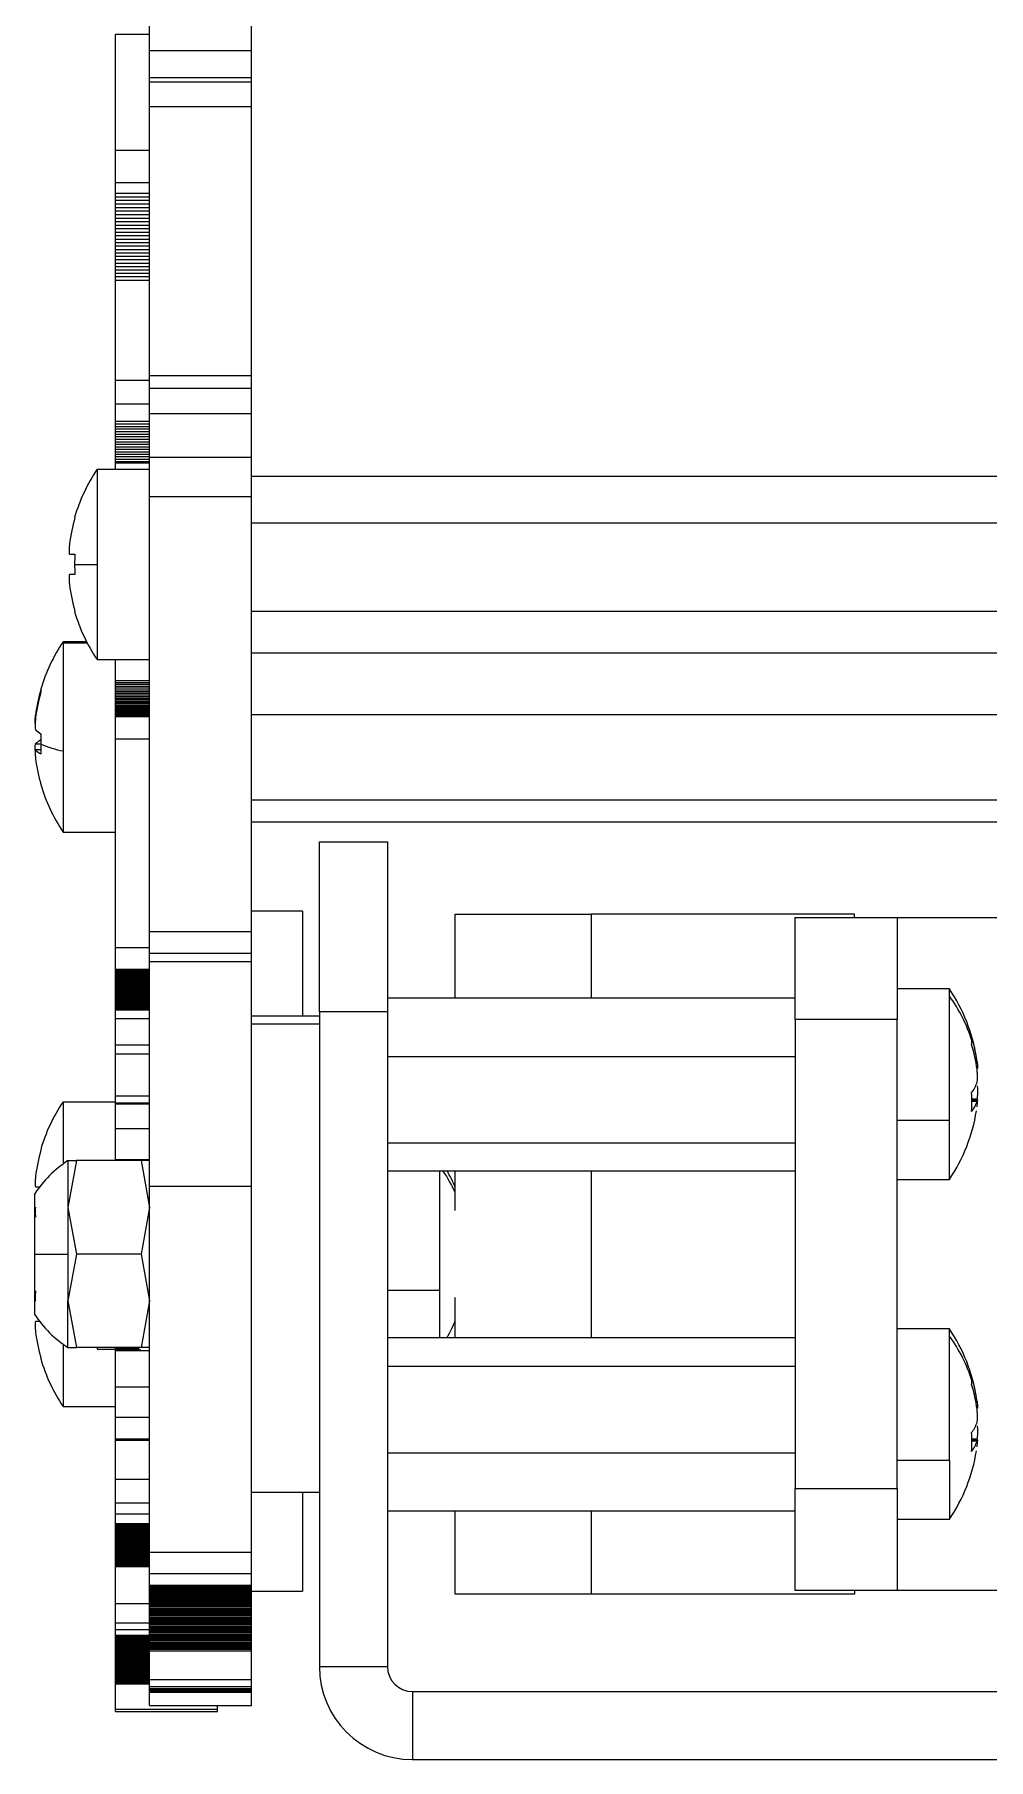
# Model space of a CAD drawing. Header units: millimetres. Extents: x 0 to 841, y 0 to 594.
# Drawn here: x 157 to 185.1, y 149.3 to 200 of the extents above; entities that cross this region are included whole.
import ezdxf

# ---------------------------------------------------------------- set-up
doc = ezdxf.new("R2010")
doc.units = ezdxf.units.MM

msp = doc.modelspace()

# ---------------------------------------------------------------- linework, layer by layer
at = {"color": 7, "linetype": 'Continuous', "lineweight": 25}
for p, q in [((160.418, 199.541), (160.418, 207.59)), ((163.418, 199.541), (163.418, 207.59)), ((160.418, 200.009), (159.418, 200.009)), ((159.418, 196.602), (159.418, 200.009)), ((160.418, 199.541), (163.418, 199.541)), ((160.418, 198.741), (160.418, 199.541)), ((163.418, 198.741), (163.418, 199.541)), ((160.418, 198.741), (163.418, 198.741)), ((160.418, 198.619), (160.418, 198.741)), ((160.418, 198.619), (163.418, 198.619)), ((160.418, 197.893), (160.418, 198.619)), ((163.418, 198.619), (163.418, 198.741)), ((163.418, 197.893), (163.418, 198.619)), ((160.418, 197.893), (163.418, 197.893)), ((160.418, 189.974), (160.418, 197.893)), ((163.418, 189.974), (163.418, 197.893)), ((159.418, 195.658), (159.418, 196.602)), ((159.418, 195.342), (159.418, 195.658)), ((159.418, 195.236), (159.418, 195.342)), ((159.418, 195.131), (159.418, 195.236)), ((159.418, 195.026), (159.418, 195.131)), ((159.418, 194.922), (159.418, 195.026)), ((159.418, 194.817), (159.418, 194.922)), ((159.418, 194.713), (159.418, 194.817)), ((159.418, 194.609), (159.418, 194.713)), ((159.418, 194.506), (159.418, 194.609)), ((159.418, 194.402), (159.418, 194.506)), ((159.418, 194.299), (159.418, 194.402)), ((159.418, 194.197), (159.418, 194.299)), ((159.418, 194.094), (159.418, 194.197)), ((159.418, 193.992), (159.418, 194.094)), ((159.418, 193.89), (159.418, 193.992)), ((159.418, 193.789), (159.418, 193.89)), ((159.418, 193.687), (159.418, 193.789)), ((159.418, 193.586), (159.418, 193.687)), ((159.418, 193.486), (159.418, 193.586)), ((159.418, 193.385), (159.418, 193.486)), ((159.418, 193.285), (159.418, 193.385)), ((159.418, 193.185), (159.418, 193.285)), ((159.418, 193.086), (159.418, 193.185)), ((159.418, 192.987), (159.418, 193.086)), ((159.418, 192.888), (159.418, 192.987)), ((159.418, 192.773), (159.418, 192.888)), ((160.418, 192.773), (159.418, 192.773)), ((159.418, 189.844), (159.418, 192.773)), ((159.418, 189.139), (159.418, 189.844)), ((160.418, 189.974), (163.418, 189.974)), ((160.418, 189.607), (160.418, 189.974)), ((163.418, 189.607), (163.418, 189.974)), ((160.418, 189.607), (163.418, 189.607)), ((160.418, 188.859), (160.418, 189.607)), ((163.418, 188.859), (163.418, 189.607)), ((159.418, 188.633), (159.418, 189.139)), ((160.418, 188.859), (163.418, 188.859)), ((160.418, 187.575), (160.418, 188.859)), ((163.418, 187.575), (163.418, 188.859)), ((159.418, 188.556), (159.418, 188.633)), ((159.418, 188.48), (159.418, 188.556)), ((159.418, 188.404), (159.418, 188.48)), ((159.418, 188.328), (159.418, 188.404)), ((159.418, 188.253), (159.418, 188.328)), ((159.418, 188.178), (159.418, 188.253)), ((159.418, 188.103), (159.418, 188.178)), ((159.418, 188.029), (159.418, 188.103)), ((159.418, 187.955), (159.418, 188.029)), ((159.418, 187.882), (159.418, 187.955)), ((159.418, 187.808), (159.418, 187.882)), ((159.418, 187.735), (159.418, 187.808)), ((159.418, 187.663), (159.418, 187.735)), ((159.418, 187.591), (159.418, 187.663)), ((159.418, 187.519), (159.418, 187.591)), ((159.418, 187.447), (159.418, 187.519)), ((159.418, 187.401), (159.418, 187.447)), ((160.418, 187.401), (159.418, 187.401)), ((159.418, 187.218), (159.418, 187.401)), ((160.418, 187.575), (163.418, 187.575)), ((160.418, 186.419), (160.418, 187.575)), ((163.418, 186.419), (163.418, 187.575)), ((158.876, 187.218), (158.876, 184.418)), ((158.876, 187.218), (160.418, 187.218)), ((163.418, 187.015), (188.418, 187.015)), ((160.418, 186.419), (163.418, 186.419)), ((160.418, 173.62), (160.418, 186.419)), ((163.418, 173.62), (163.418, 186.419)), ((158.222, 185.8), (158.214, 185.805)), ((163.418, 185.641), (188.418, 185.641)), ((158.063, 184.718), (158.222, 184.718)), ((158.214, 184.418), (158.876, 184.418)), ((158.876, 184.418), (158.876, 181.618)), ((158.222, 184.118), (158.063, 184.118)), ((163.418, 183.044), (188.418, 183.044)), ((158.564, 182.146), (157.876, 182.146)), ((157.876, 182.146), (157.876, 182.116)), ((157.876, 182.116), (157.876, 178.932)), ((163.418, 181.822), (188.418, 181.822)), ((158.876, 181.618), (160.418, 181.618)), ((159.418, 181.006), (159.418, 181.618)), ((159.418, 180.949), (159.418, 181.006)), ((159.418, 180.893), (159.418, 180.949)), ((159.418, 180.839), (159.418, 180.893)), ((159.418, 180.785), (159.418, 180.839)), ((159.418, 180.733), (159.418, 180.785)), ((159.418, 180.682), (159.418, 180.733)), ((159.418, 180.632), (159.418, 180.682)), ((159.418, 180.583), (159.418, 180.632)), ((159.418, 180.535), (159.418, 180.583)), ((159.418, 180.488), (159.418, 180.535)), ((159.418, 180.443), (159.418, 180.488)), ((159.418, 180.398), (159.418, 180.443)), ((159.418, 180.355), (159.418, 180.398)), ((159.418, 180.313), (159.418, 180.355)), ((159.418, 180.272), (159.418, 180.313)), ((159.418, 180.232), (159.418, 180.272)), ((159.418, 180.193), (159.418, 180.232)), ((159.418, 180.155), (159.418, 180.193)), ((159.418, 180.118), (159.418, 180.155)), ((159.418, 180.082), (159.418, 180.118)), ((159.418, 180.048), (159.418, 180.082)), ((159.418, 180.014), (159.418, 180.048)), ((159.418, 179.981), (159.418, 180.014)), ((159.418, 179.949), (159.418, 179.981)), ((159.418, 179.286), (159.418, 179.949)), ((163.418, 180.001), (185.418, 180.001)), ((159.418, 173.152), (159.418, 179.286)), ((157.217, 178.964), (157.032, 178.964)), ((157.876, 178.932), (157.876, 176.546)), ((163.418, 177.496), (185.418, 177.496)), ((163.418, 176.842), (185.418, 176.842)), ((157.876, 176.546), (159.418, 176.546)), ((165.418, 176.26), (167.418, 176.26)), ((165.418, 171.26), (165.418, 176.26)), ((167.418, 176.26), (167.418, 171.26)), ((164.918, 174.216), (163.418, 174.216)), ((164.918, 174.216), (164.918, 171.128)), ((169.418, 171.672), (169.418, 174.128)), ((169.418, 174.128), (173.418, 174.128)), ((173.418, 174.128), (173.418, 171.672)), ((181.168, 174.128), (173.418, 174.128)), ((181.168, 174.028), (181.168, 174.128)), ((160.418, 173.62), (163.418, 173.62)), ((160.418, 172.983), (160.418, 173.62)), ((163.418, 172.983), (163.418, 173.62)), ((179.418, 174.028), (182.418, 174.028)), ((179.418, 171.028), (179.418, 174.028)), ((182.418, 174.028), (182.418, 171.028)), ((182.418, 174.028), (197.668, 174.028)), ((159.418, 173.152), (160.418, 173.152)), ((159.418, 172.516), (159.418, 173.152)), ((160.418, 172.983), (163.418, 172.983)), ((160.418, 172.737), (160.418, 172.983)), ((160.418, 172.737), (163.418, 172.737)), ((160.418, 166.123), (160.418, 172.737)), ((163.418, 172.737), (163.418, 172.983)), ((163.418, 166.123), (163.418, 172.737)), ((159.418, 172.516), (160.418, 172.516)), ((159.418, 172.483), (159.418, 172.516)), ((159.418, 172.45), (159.418, 172.483)), ((159.418, 172.417), (159.418, 172.45)), ((159.418, 172.384), (159.418, 172.417)), ((159.418, 172.352), (159.418, 172.384)), ((159.418, 172.319), (159.418, 172.352)), ((159.418, 172.287), (159.418, 172.319)), ((159.418, 172.254), (159.418, 172.287)), ((159.418, 172.222), (159.418, 172.254)), ((159.418, 172.19), (159.418, 172.222)), ((159.418, 172.158), (159.418, 172.19)), ((159.418, 172.126), (159.418, 172.158)), ((159.418, 172.094), (159.418, 172.126)), ((159.418, 172.062), (159.418, 172.094)), ((159.418, 172.03), (159.418, 172.062)), ((159.418, 171.999), (159.418, 172.03)), ((159.418, 171.967), (159.418, 171.999)), ((159.418, 171.936), (159.418, 171.967)), ((159.418, 171.905), (159.418, 171.936)), ((159.418, 171.874), (159.418, 171.905)), ((159.418, 171.844), (159.418, 171.874)), ((159.418, 171.813), (159.418, 171.844)), ((159.418, 171.783), (159.418, 171.813)), ((159.418, 171.753), (159.418, 171.783)), ((159.418, 171.723), (159.418, 171.753)), ((159.418, 171.694), (159.418, 171.723)), ((159.418, 171.665), (159.418, 171.694)), ((159.418, 171.636), (159.418, 171.665)), ((159.418, 171.607), (159.418, 171.636)), ((159.418, 171.579), (159.418, 171.607)), ((159.418, 171.551), (159.418, 171.579)), ((159.418, 171.523), (159.418, 171.551)), ((167.418, 171.672), (179.418, 171.672)), ((183.96, 171.928), (182.418, 171.928)), ((183.96, 171.716), (183.96, 171.928)), ((183.96, 168.059), (183.96, 171.716)), ((159.418, 171.495), (159.418, 171.523)), ((159.418, 171.468), (159.418, 171.495)), ((159.418, 171.441), (159.418, 171.468)), ((159.418, 171.414), (159.418, 171.441)), ((159.418, 171.388), (159.418, 171.414)), ((159.418, 171.361), (159.418, 171.388)), ((159.418, 171.336), (159.418, 171.361)), ((159.418, 171.31), (159.418, 171.336)), ((159.418, 171.31), (160.418, 171.31)), ((159.418, 171.057), (159.418, 171.31)), ((159.418, 171.057), (160.418, 171.057)), ((159.418, 170.284), (159.418, 171.057)), ((165.418, 171.128), (163.418, 171.128)), ((167.418, 171.26), (165.418, 171.26)), ((165.418, 171.26), (165.418, 151.996)), ((167.418, 171.26), (167.418, 151.996)), ((182.418, 171.028), (179.418, 171.028)), ((179.418, 171.028), (179.418, 157.228)), ((182.418, 170.389), (182.418, 171.028)), ((163.418, 170.906), (165.418, 170.906)), ((159.418, 170.02), (159.418, 170.284)), ((159.418, 168.786), (159.418, 170.02)), ((182.418, 168.059), (182.418, 170.389)), ((167.418, 169.945), (179.418, 169.945)), ((184.767, 169.612), (184.804, 169.612)), ((157.876, 168.611), (157.876, 166.781)), ((157.876, 168.611), (159.418, 168.611)), ((159.418, 168.581), (159.418, 168.786)), ((159.418, 168.58), (159.418, 168.581)), ((159.418, 168.581), (159.418, 168.581)), ((159.418, 168.581), (160.418, 168.581)), ((159.418, 168.581), (159.418, 168.581)), ((159.418, 168.578), (159.418, 168.58)), ((159.418, 168.58), (159.418, 168.58)), ((159.418, 168.577), (159.418, 168.578)), ((159.418, 168.576), (159.418, 168.577)), ((159.418, 168.574), (159.418, 168.576)), ((159.418, 168.572), (159.418, 168.574)), ((159.418, 168.57), (159.418, 168.572)), ((159.418, 168.567), (159.418, 168.57)), ((159.418, 168.565), (159.418, 168.567)), ((159.418, 168.562), (159.418, 168.565)), ((159.418, 168.559), (159.418, 168.562)), ((159.418, 168.555), (159.418, 168.559)), ((159.418, 168.552), (159.418, 168.555)), ((159.418, 168.552), (160.418, 168.552)), ((159.418, 168.547), (159.418, 168.552)), ((159.418, 168.547), (160.418, 168.547)), ((159.418, 167.828), (159.418, 168.547)), ((184.804, 168.644), (184.622, 168.644)), ((183.96, 168.059), (182.418, 168.059)), ((182.418, 167.867), (182.418, 168.059)), ((183.96, 166.328), (183.96, 168.059)), ((159.418, 166.915), (159.418, 167.828)), ((182.418, 160.389), (182.418, 167.867)), ((157.214, 167.198), (157.222, 167.193)), ((167.418, 167.401), (179.418, 167.401)), ((158.264, 166.878), (158.018, 165.503)), ((158.018, 166.878), (158.018, 165.503)), ((158.018, 166.878), (158.264, 166.878)), ((160.172, 166.878), (158.264, 166.878)), ((159.418, 166.878), (159.418, 166.915)), ((160.172, 166.878), (160.418, 165.503)), ((160.418, 166.878), (160.172, 166.878)), ((167.418, 166.583), (179.418, 166.583)), ((168.96, 163.059), (168.96, 166.583)), ((169.418, 165.409), (169.418, 166.583)), ((173.418, 166.583), (173.418, 161.678)), ((157.063, 166.111), (157.188, 166.111)), ((160.418, 166.123), (163.418, 166.123)), ((160.418, 155.355), (160.418, 166.123)), ((163.418, 155.355), (163.418, 166.123)), ((182.418, 166.328), (183.96, 166.328)), ((157.036, 165.894), (157.036, 164.128)), ((158.018, 165.503), (158.264, 164.128)), ((158.018, 165.503), (158.018, 164.128)), ((160.418, 165.503), (160.172, 164.128)), ((157.036, 164.128), (158.018, 164.128)), ((157.036, 164.128), (157.036, 162.362)), ((158.264, 164.128), (158.018, 162.753)), ((158.018, 164.128), (158.018, 162.753)), ((160.172, 164.128), (158.264, 164.128)), ((160.172, 164.128), (160.418, 162.753)), ((168.96, 163.059), (167.418, 163.059)), ((168.96, 161.678), (168.96, 163.059)), ((158.018, 162.753), (158.264, 161.378)), ((158.018, 161.378), (158.018, 162.753)), ((160.418, 162.753), (160.172, 161.378)), ((169.418, 161.678), (169.418, 162.847)), ((157.188, 162.145), (157.063, 162.145)), ((183.96, 161.928), (182.418, 161.928)), ((183.96, 161.716), (183.96, 161.928)), ((157.876, 161.475), (157.876, 159.645)), ((167.418, 161.678), (179.418, 161.678)), ((183.96, 158.059), (183.96, 161.716)), ((158.018, 161.378), (158.264, 161.378)), ((160.172, 161.378), (158.264, 161.378)), ((158.876, 161.378), (158.876, 161.328)), ((158.876, 161.328), (159.418, 161.328)), ((159.418, 161.356), (159.418, 161.378)), ((159.418, 161.334), (159.418, 161.356)), ((159.418, 161.312), (159.418, 161.334)), ((159.418, 161.312), (160.162, 161.312)), ((159.418, 161.295), (159.418, 161.312)), ((159.418, 161.295), (160.418, 161.295)), ((159.418, 160.219), (159.418, 161.295)), ((160.418, 161.378), (160.172, 161.378)), ((167.418, 160.832), (179.418, 160.832)), ((182.418, 158.059), (182.418, 160.389)), ((159.418, 159.334), (159.418, 160.219)), ((157.876, 159.645), (159.418, 159.645)), ((184.767, 159.612), (184.804, 159.612)), ((159.418, 159.334), (160.418, 159.334)), ((159.418, 158.695), (159.418, 159.334)), ((159.418, 158.695), (160.418, 158.695)), ((159.418, 158.686), (159.418, 158.695)), ((159.418, 158.686), (160.418, 158.686)), ((159.418, 158.686), (159.418, 158.686)), ((159.418, 158.685), (159.418, 158.686)), ((159.418, 158.685), (160.418, 158.685)), ((159.418, 158.658), (159.418, 158.685)), ((159.418, 158.658), (160.418, 158.658)), ((159.418, 157.503), (159.418, 158.658)), ((184.804, 158.644), (184.622, 158.644)), ((167.418, 158.281), (179.418, 158.281)), ((183.96, 158.059), (182.418, 158.059)), ((182.418, 157.867), (182.418, 158.059)), ((182.418, 157.228), (182.418, 157.867)), ((183.96, 158.059), (183.96, 156.328)), ((159.418, 157.503), (160.418, 157.503)), ((159.418, 156.808), (159.418, 157.503)), ((163.418, 157.128), (165.418, 157.128)), ((164.918, 157.128), (164.918, 154.216)), ((179.418, 157.228), (182.418, 157.228)), ((179.418, 154.228), (179.418, 157.228)), ((182.418, 157.228), (182.418, 154.228)), ((159.418, 156.487), (159.418, 156.808)), ((159.418, 156.199), (159.418, 156.487)), ((167.418, 156.577), (179.418, 156.577)), ((169.418, 154.128), (169.418, 156.577)), ((173.418, 156.577), (173.418, 154.128)), ((182.418, 156.328), (183.96, 156.328)), ((159.418, 156.171), (159.418, 156.199)), ((159.418, 156.143), (159.418, 156.171)), ((159.418, 156.115), (159.418, 156.143)), ((159.418, 156.087), (159.418, 156.115)), ((159.418, 156.058), (159.418, 156.087)), ((159.418, 156.029), (159.418, 156.058)), ((159.418, 156), (159.418, 156.029)), ((159.418, 155.97), (159.418, 156)), ((159.418, 155.941), (159.418, 155.97)), ((159.418, 155.911), (159.418, 155.941)), ((159.418, 155.881), (159.418, 155.911)), ((159.418, 155.85), (159.418, 155.881)), ((159.418, 155.819), (159.418, 155.85)), ((159.418, 155.789), (159.418, 155.819)), ((159.418, 155.757), (159.418, 155.789)), ((159.418, 155.726), (159.418, 155.757)), ((159.418, 155.695), (159.418, 155.726)), ((159.418, 155.663), (159.418, 155.695)), ((159.418, 155.631), (159.418, 155.663)), ((159.418, 155.599), (159.418, 155.631)), ((159.418, 155.566), (159.418, 155.599)), ((159.418, 155.534), (159.418, 155.566)), ((159.418, 155.501), (159.418, 155.534)), ((159.418, 155.469), (159.418, 155.501)), ((159.418, 155.436), (159.418, 155.469)), ((159.418, 155.403), (159.418, 155.436)), ((159.418, 155.37), (159.418, 155.403)), ((159.418, 155.336), (159.418, 155.37)), ((159.418, 155.303), (159.418, 155.336)), ((159.418, 155.27), (159.418, 155.303)), ((160.418, 155.355), (163.418, 155.355)), ((160.418, 154.729), (160.418, 155.355)), ((163.418, 154.729), (163.418, 155.355)), ((159.418, 155.236), (159.418, 155.27)), ((159.418, 155.203), (159.418, 155.236)), ((159.418, 155.169), (159.418, 155.203)), ((159.418, 155.135), (159.418, 155.169)), ((159.418, 155.102), (159.418, 155.135)), ((159.418, 155.068), (159.418, 155.102)), ((159.418, 155.034), (159.418, 155.068)), ((159.418, 155), (159.418, 155.034)), ((159.418, 154.966), (159.418, 155)), ((159.418, 154.966), (160.418, 154.966)), ((159.418, 154.936), (159.418, 154.966)), ((159.418, 154.936), (160.418, 154.936)), ((159.418, 153.845), (159.418, 154.936)), ((160.418, 154.729), (163.418, 154.729)), ((160.418, 154.393), (160.418, 154.729)), ((160.418, 154.393), (163.418, 154.393)), ((160.418, 154.355), (160.418, 154.393)), ((160.418, 154.355), (163.418, 154.355)), ((160.418, 154.317), (160.418, 154.355)), ((160.418, 154.317), (163.418, 154.317)), ((160.418, 154.278), (160.418, 154.317)), ((163.418, 154.393), (163.418, 154.729)), ((163.418, 154.355), (163.418, 154.393)), ((163.418, 154.317), (163.418, 154.355)), ((163.418, 154.278), (163.418, 154.317)), ((159.418, 153.845), (160.418, 153.845)), ((159.418, 153.282), (159.418, 153.845)), ((160.418, 154.278), (163.418, 154.278)), ((160.418, 154.24), (160.418, 154.278)), ((160.418, 154.24), (163.418, 154.24)), ((160.418, 154.201), (160.418, 154.24)), ((160.418, 154.201), (163.418, 154.201)), ((160.418, 154.162), (160.418, 154.201)), ((160.418, 154.162), (163.418, 154.162)), ((160.418, 154.123), (160.418, 154.162)), ((160.418, 154.123), (163.418, 154.123)), ((160.418, 154.084), (160.418, 154.123)), ((160.418, 154.084), (163.418, 154.084)), ((160.418, 154.044), (160.418, 154.084)), ((160.418, 154.044), (163.418, 154.044)), ((160.418, 154.005), (160.418, 154.044)), ((160.418, 154.005), (163.418, 154.005)), ((160.418, 153.965), (160.418, 154.005)), ((160.418, 153.965), (163.418, 153.965)), ((160.418, 153.926), (160.418, 153.965)), ((160.418, 153.926), (163.418, 153.926)), ((160.418, 153.886), (160.418, 153.926)), ((160.418, 153.886), (163.418, 153.886)), ((160.418, 153.846), (160.418, 153.886)), ((160.418, 153.846), (163.418, 153.846)), ((160.418, 153.806), (160.418, 153.846)), ((160.418, 153.806), (163.418, 153.806)), ((160.418, 153.766), (160.418, 153.806)), ((163.418, 154.24), (163.418, 154.278)), ((163.418, 154.201), (163.418, 154.24)), ((163.418, 154.216), (164.918, 154.216)), ((163.418, 154.162), (163.418, 154.201)), ((163.418, 154.123), (163.418, 154.162)), ((163.418, 154.084), (163.418, 154.123)), ((163.418, 154.044), (163.418, 154.084)), ((163.418, 154.005), (163.418, 154.044)), ((163.418, 153.965), (163.418, 154.005)), ((163.418, 153.926), (163.418, 153.965)), ((163.418, 153.886), (163.418, 153.926)), ((163.418, 153.846), (163.418, 153.886)), ((163.418, 153.806), (163.418, 153.846)), ((163.418, 153.766), (163.418, 153.806)), ((173.418, 154.128), (169.418, 154.128)), ((181.168, 154.128), (173.418, 154.128)), ((182.418, 154.228), (179.418, 154.228)), ((181.168, 154.228), (181.168, 154.128)), ((197.668, 154.228), (182.418, 154.228)), ((159.418, 153.282), (160.418, 153.282)), ((159.418, 153.088), (159.418, 153.282)), ((160.418, 153.766), (163.418, 153.766)), ((160.418, 153.725), (160.418, 153.766)), ((160.418, 153.725), (163.418, 153.725)), ((160.418, 153.685), (160.418, 153.725)), ((160.418, 153.685), (163.418, 153.685)), ((160.418, 153.644), (160.418, 153.685)), ((160.418, 153.644), (163.418, 153.644)), ((160.418, 153.604), (160.418, 153.644)), ((160.418, 153.604), (163.418, 153.604)), ((160.418, 153.563), (160.418, 153.604)), ((160.418, 153.563), (163.418, 153.563)), ((160.418, 153.523), (160.418, 153.563)), ((160.418, 153.523), (163.418, 153.523)), ((160.418, 153.482), (160.418, 153.523)), ((160.418, 153.482), (163.418, 153.482)), ((160.418, 153.441), (160.418, 153.482)), ((160.418, 153.441), (163.418, 153.441)), ((160.418, 153.401), (160.418, 153.441)), ((160.418, 153.401), (163.418, 153.401)), ((160.418, 153.36), (160.418, 153.401)), ((160.418, 153.36), (163.418, 153.36)), ((160.418, 153.319), (160.418, 153.36)), ((160.418, 153.319), (163.418, 153.319)), ((160.418, 153.278), (160.418, 153.319)), ((160.418, 153.278), (163.418, 153.278)), ((160.418, 153.237), (160.418, 153.278)), ((163.418, 153.725), (163.418, 153.766)), ((163.418, 153.685), (163.418, 153.725)), ((163.418, 153.644), (163.418, 153.685)), ((163.418, 153.604), (163.418, 153.644)), ((163.418, 153.563), (163.418, 153.604)), ((163.418, 153.523), (163.418, 153.563)), ((163.418, 153.482), (163.418, 153.523)), ((163.418, 153.441), (163.418, 153.482)), ((163.418, 153.401), (163.418, 153.441)), ((163.418, 153.36), (163.418, 153.401)), ((163.418, 153.319), (163.418, 153.36)), ((163.418, 153.278), (163.418, 153.319)), ((163.418, 153.237), (163.418, 153.278)), ((159.418, 153.088), (160.418, 153.088)), ((159.418, 152.918), (159.418, 153.088)), ((159.418, 152.883), (159.418, 152.918)), ((159.418, 152.847), (159.418, 152.883)), ((159.418, 152.811), (159.418, 152.847)), ((159.418, 152.775), (159.418, 152.811)), ((159.418, 152.739), (159.418, 152.775)), ((160.418, 153.237), (163.418, 153.237)), ((160.418, 153.196), (160.418, 153.237)), ((160.418, 153.196), (163.418, 153.196)), ((160.418, 153.155), (160.418, 153.196)), ((160.418, 153.155), (163.418, 153.155)), ((160.418, 153.115), (160.418, 153.155)), ((160.418, 153.115), (163.418, 153.115)), ((160.418, 153.074), (160.418, 153.115)), ((160.418, 153.074), (163.418, 153.074)), ((160.418, 153.033), (160.418, 153.074)), ((160.418, 153.033), (163.418, 153.033)), ((160.418, 152.992), (160.418, 153.033)), ((160.418, 152.992), (163.418, 152.992)), ((160.418, 152.951), (160.418, 152.992)), ((160.418, 152.951), (163.418, 152.951)), ((160.418, 152.91), (160.418, 152.951)), ((160.418, 152.91), (163.418, 152.91)), ((160.418, 152.869), (160.418, 152.91)), ((160.418, 152.869), (163.418, 152.869)), ((160.418, 152.829), (160.418, 152.869)), ((160.418, 152.829), (163.418, 152.829)), ((160.418, 152.788), (160.418, 152.829)), ((160.418, 152.788), (163.418, 152.788)), ((160.418, 152.747), (160.418, 152.788)), ((163.418, 153.196), (163.418, 153.237)), ((163.418, 153.155), (163.418, 153.196)), ((163.418, 153.115), (163.418, 153.155)), ((163.418, 153.074), (163.418, 153.115)), ((163.418, 153.033), (163.418, 153.074)), ((163.418, 152.992), (163.418, 153.033)), ((163.418, 152.951), (163.418, 152.992)), ((163.418, 152.91), (163.418, 152.951)), ((163.418, 152.869), (163.418, 152.91)), ((163.418, 152.829), (163.418, 152.869)), ((163.418, 152.788), (163.418, 152.829)), ((163.418, 152.747), (163.418, 152.788)), ((159.418, 152.703), (159.418, 152.739)), ((159.418, 152.668), (159.418, 152.703)), ((159.418, 152.632), (159.418, 152.668)), ((159.418, 152.596), (159.418, 152.632)), ((159.418, 152.56), (159.418, 152.596)), ((159.418, 152.524), (159.418, 152.56)), ((159.418, 152.488), (159.418, 152.524)), ((159.418, 152.452), (159.418, 152.488)), ((159.418, 152.416), (159.418, 152.452)), ((159.418, 152.38), (159.418, 152.416)), ((159.418, 152.344), (159.418, 152.38)), ((159.418, 152.308), (159.418, 152.344)), ((159.418, 152.272), (159.418, 152.308)), ((159.418, 152.237), (159.418, 152.272)), ((160.418, 152.747), (163.418, 152.747)), ((160.418, 152.706), (160.418, 152.747)), ((160.418, 152.706), (163.418, 152.706)), ((160.418, 152.665), (160.418, 152.706)), ((160.418, 152.665), (163.418, 152.665)), ((160.418, 152.624), (160.418, 152.665)), ((160.418, 152.624), (163.418, 152.624)), ((160.418, 152.584), (160.418, 152.624)), ((160.418, 152.584), (163.418, 152.584)), ((160.418, 152.543), (160.418, 152.584)), ((160.418, 152.543), (163.418, 152.543)), ((160.418, 152.502), (160.418, 152.543)), ((160.418, 152.502), (163.418, 152.502)), ((160.418, 152.461), (160.418, 152.502)), ((160.418, 152.461), (163.418, 152.461)), ((160.418, 151.615), (160.418, 152.461)), ((163.418, 152.706), (163.418, 152.747)), ((163.418, 152.665), (163.418, 152.706)), ((163.418, 152.624), (163.418, 152.665)), ((163.418, 152.584), (163.418, 152.624)), ((163.418, 152.543), (163.418, 152.584)), ((163.418, 152.502), (163.418, 152.543)), ((163.418, 152.461), (163.418, 152.502)), ((163.418, 151.615), (163.418, 152.461)), ((159.418, 152.201), (159.418, 152.237)), ((159.418, 152.165), (159.418, 152.201)), ((159.418, 152.129), (159.418, 152.165)), ((159.418, 152.094), (159.418, 152.129)), ((159.418, 152.058), (159.418, 152.094)), ((159.418, 152.023), (159.418, 152.058)), ((159.418, 151.987), (159.418, 152.023)), ((159.418, 151.952), (159.418, 151.987)), ((159.418, 151.916), (159.418, 151.952)), ((159.418, 151.881), (159.418, 151.916)), ((159.418, 151.845), (159.418, 151.881)), ((159.418, 151.81), (159.418, 151.845)), ((159.418, 151.775), (159.418, 151.81)), ((159.418, 151.739), (159.418, 151.775)), ((165.418, 151.996), (167.418, 151.996)), ((159.418, 151.704), (159.418, 151.739)), ((159.418, 151.669), (159.418, 151.704)), ((159.418, 151.634), (159.418, 151.669)), ((159.418, 151.599), (159.418, 151.634)), ((159.418, 151.564), (159.418, 151.599)), ((159.418, 151.529), (159.418, 151.564)), ((159.418, 151.529), (160.418, 151.529)), ((159.418, 151.49), (159.418, 151.529)), ((159.418, 151.49), (160.418, 151.49)), ((159.418, 150.736), (159.418, 151.49)), ((160.418, 151.615), (163.418, 151.615)), ((160.418, 151.405), (160.418, 151.615)), ((160.418, 151.405), (163.418, 151.405)), ((160.418, 151.347), (160.418, 151.405)), ((160.418, 151.347), (163.418, 151.347)), ((160.418, 151.336), (160.418, 151.347)), ((160.418, 151.336), (163.418, 151.336)), ((160.418, 151.304), (160.418, 151.336)), ((160.418, 151.304), (163.418, 151.304)), ((160.418, 151.271), (160.418, 151.304)), ((160.418, 151.271), (163.418, 151.271)), ((160.418, 151.238), (160.418, 151.271)), ((160.418, 151.238), (163.418, 151.238)), ((160.418, 150.845), (160.418, 151.238)), ((163.418, 151.405), (163.418, 151.615)), ((163.418, 151.347), (163.418, 151.405)), ((163.418, 151.336), (163.418, 151.347)), ((163.418, 151.304), (163.418, 151.336)), ((163.418, 151.271), (163.418, 151.304)), ((163.418, 151.238), (163.418, 151.271)), ((163.418, 150.845), (163.418, 151.238)), ((168.155, 151.26), (168.155, 149.26)), ((168.155, 151.26), (204.918, 151.26)), ((159.418, 150.736), (162.418, 150.736)), ((159.418, 150.671), (159.418, 150.736)), ((160.418, 150.845), (163.418, 150.845)), ((162.418, 150.736), (162.418, 150.845)), ((162.418, 150.671), (162.418, 150.736)), ((159.418, 150.671), (162.418, 150.671)), ((159.418, 150.669), (159.418, 150.671)), ((159.418, 150.669), (162.418, 150.669)), ((162.418, 150.669), (162.418, 150.671)), ((168.155, 149.26), (204.918, 149.26))]:
    msp.add_line(p, q, dxfattribs=at)
at = {"color": 8, "linetype": 'Continuous', "lineweight": 25}
for p, q in [((159.418, 196.602), (160.418, 196.602)), ((159.418, 195.658), (160.418, 195.658)), ((159.418, 195.342), (160.418, 195.342)), ((159.418, 195.236), (160.418, 195.236)), ((159.418, 195.131), (160.418, 195.131)), ((159.418, 195.026), (160.418, 195.026)), ((159.418, 194.922), (160.418, 194.922)), ((159.418, 194.817), (160.418, 194.817)), ((159.418, 194.713), (160.418, 194.713)), ((159.418, 194.609), (160.418, 194.609)), ((159.418, 194.506), (160.418, 194.506)), ((159.418, 194.402), (160.418, 194.402)), ((159.418, 194.299), (160.418, 194.299)), ((159.418, 194.197), (160.418, 194.197)), ((159.418, 194.094), (160.418, 194.094)), ((159.418, 193.992), (160.418, 193.992)), ((159.418, 193.89), (160.418, 193.89)), ((159.418, 193.789), (160.418, 193.789)), ((159.418, 193.687), (160.418, 193.687)), ((159.418, 193.586), (160.418, 193.586)), ((159.418, 193.486), (160.418, 193.486)), ((159.418, 193.385), (160.418, 193.385)), ((159.418, 193.285), (160.418, 193.285)), ((159.418, 193.185), (160.418, 193.185)), ((159.418, 193.086), (160.418, 193.086)), ((159.418, 192.987), (160.418, 192.987)), ((159.418, 192.888), (160.418, 192.888)), ((159.418, 189.844), (160.418, 189.844)), ((159.418, 189.139), (160.418, 189.139)), ((159.418, 188.633), (160.418, 188.633)), ((159.418, 188.556), (160.418, 188.556)), ((159.418, 188.48), (160.418, 188.48)), ((159.418, 188.404), (160.418, 188.404)), ((159.418, 188.328), (160.418, 188.328)), ((159.418, 188.253), (160.418, 188.253)), ((159.418, 188.178), (160.418, 188.178)), ((159.418, 188.103), (160.418, 188.103)), ((159.418, 188.029), (160.418, 188.029)), ((159.418, 187.955), (160.418, 187.955)), ((159.418, 187.882), (160.418, 187.882)), ((159.418, 187.808), (160.418, 187.808)), ((159.418, 187.735), (160.418, 187.735)), ((159.418, 187.663), (160.418, 187.663)), ((159.418, 187.591), (160.418, 187.591)), ((159.418, 187.519), (160.418, 187.519)), ((159.418, 187.447), (160.418, 187.447)), ((157.876, 182.116), (158.58, 182.116)), ((159.418, 181.006), (160.418, 181.006)), ((159.418, 180.949), (160.418, 180.949)), ((159.418, 180.893), (160.418, 180.893)), ((159.418, 180.839), (160.418, 180.839)), ((159.418, 180.785), (160.418, 180.785)), ((159.418, 180.733), (160.418, 180.733)), ((159.418, 180.682), (160.418, 180.682)), ((159.418, 180.632), (160.418, 180.632)), ((159.418, 180.583), (160.418, 180.583)), ((159.418, 180.535), (160.418, 180.535)), ((159.418, 180.488), (160.418, 180.488)), ((159.418, 180.443), (160.418, 180.443)), ((159.418, 180.398), (160.418, 180.398)), ((159.418, 180.355), (160.418, 180.355)), ((159.418, 180.313), (160.418, 180.313)), ((159.418, 180.272), (160.418, 180.272)), ((159.418, 180.232), (160.418, 180.232)), ((159.418, 180.193), (160.418, 180.193)), ((157.063, 179.984), (157.075, 179.984)), ((159.418, 180.155), (160.418, 180.155)), ((159.418, 180.118), (160.418, 180.118)), ((159.418, 180.082), (160.418, 180.082)), ((159.418, 180.048), (160.418, 180.048)), ((159.418, 180.014), (160.418, 180.014)), ((159.418, 179.981), (160.418, 179.981)), ((159.418, 179.949), (160.418, 179.949)), ((159.418, 179.286), (160.418, 179.286)), ((157.063, 179.138), (157.214, 179.138)), ((157.217, 178.961), (157.063, 178.961)), ((159.418, 172.483), (160.418, 172.483)), ((159.418, 172.45), (160.418, 172.45)), ((159.418, 172.417), (160.418, 172.417)), ((159.418, 172.384), (160.418, 172.384)), ((159.418, 172.352), (160.418, 172.352)), ((159.418, 172.319), (160.418, 172.319)), ((159.418, 172.287), (160.418, 172.287)), ((159.418, 172.254), (160.418, 172.254)), ((159.418, 172.222), (160.418, 172.222)), ((159.418, 172.19), (160.418, 172.19)), ((159.418, 172.158), (160.418, 172.158)), ((159.418, 172.126), (160.418, 172.126)), ((159.418, 172.094), (160.418, 172.094)), ((159.418, 172.062), (160.418, 172.062)), ((159.418, 172.03), (160.418, 172.03)), ((159.418, 171.999), (160.418, 171.999)), ((159.418, 171.967), (160.418, 171.967)), ((159.418, 171.936), (160.418, 171.936)), ((159.418, 171.905), (160.418, 171.905)), ((159.418, 171.874), (160.418, 171.874)), ((159.418, 171.844), (160.418, 171.844)), ((159.418, 171.813), (160.418, 171.813)), ((159.418, 171.783), (160.418, 171.783)), ((159.418, 171.753), (160.418, 171.753)), ((159.418, 171.723), (160.418, 171.723)), ((159.418, 171.694), (160.418, 171.694)), ((159.418, 171.665), (160.418, 171.665)), ((159.418, 171.636), (160.418, 171.636)), ((159.418, 171.607), (160.418, 171.607)), ((159.418, 171.579), (160.418, 171.579)), ((159.418, 171.551), (160.418, 171.551)), ((159.418, 171.523), (160.418, 171.523)), ((159.418, 171.495), (160.418, 171.495)), ((159.418, 171.468), (160.418, 171.468)), ((159.418, 171.441), (160.418, 171.441)), ((159.418, 171.414), (160.418, 171.414)), ((159.418, 171.388), (160.418, 171.388)), ((159.418, 171.361), (160.418, 171.361)), ((159.418, 171.336), (160.418, 171.336)), ((159.418, 170.284), (160.418, 170.284)), ((159.418, 170.02), (160.418, 170.02)), ((184.736, 169.797), (184.773, 169.797)), ((159.418, 168.786), (160.418, 168.786)), ((159.418, 168.581), (160.418, 168.581)), ((159.418, 168.581), (160.418, 168.581)), ((159.418, 168.58), (160.418, 168.58)), ((159.418, 168.58), (160.418, 168.58)), ((159.418, 168.578), (160.418, 168.578)), ((159.418, 168.577), (160.418, 168.577)), ((159.418, 168.576), (160.418, 168.576)), ((159.418, 168.574), (160.418, 168.574)), ((159.418, 168.572), (160.418, 168.572)), ((159.418, 168.57), (160.418, 168.57)), ((159.418, 168.567), (160.418, 168.567)), ((159.418, 168.565), (160.418, 168.565)), ((159.418, 168.562), (160.418, 168.562)), ((159.418, 168.559), (160.418, 168.559)), ((159.418, 168.555), (160.418, 168.555)), ((184.773, 168.688), (184.621, 168.688)), ((184.773, 168.622), (184.622, 168.622)), ((159.418, 167.828), (160.418, 167.828)), ((159.418, 166.915), (160.418, 166.915)), ((159.418, 161.356), (160.109, 161.356)), ((159.418, 161.334), (160.122, 161.334)), ((159.418, 160.219), (160.418, 160.219)), ((184.736, 159.797), (184.773, 159.797)), ((159.418, 158.686), (160.418, 158.686)), ((184.773, 158.688), (184.621, 158.688)), ((184.773, 158.622), (184.622, 158.622)), ((159.418, 156.808), (160.418, 156.808)), ((159.418, 156.487), (160.418, 156.487)), ((159.418, 156.199), (160.418, 156.199)), ((159.418, 156.171), (160.418, 156.171)), ((159.418, 156.143), (160.418, 156.143)), ((159.418, 156.115), (160.418, 156.115)), ((159.418, 156.087), (160.418, 156.087)), ((159.418, 156.058), (160.418, 156.058)), ((159.418, 156.029), (160.418, 156.029)), ((159.418, 156), (160.418, 156)), ((159.418, 155.97), (160.418, 155.97)), ((159.418, 155.941), (160.418, 155.941)), ((159.418, 155.911), (160.418, 155.911)), ((159.418, 155.881), (160.418, 155.881)), ((159.418, 155.85), (160.418, 155.85)), ((159.418, 155.819), (160.418, 155.819)), ((159.418, 155.789), (160.418, 155.789)), ((159.418, 155.757), (160.418, 155.757)), ((159.418, 155.726), (160.418, 155.726)), ((159.418, 155.695), (160.418, 155.695)), ((159.418, 155.663), (160.418, 155.663)), ((159.418, 155.631), (160.418, 155.631)), ((159.418, 155.599), (160.418, 155.599)), ((159.418, 155.566), (160.418, 155.566)), ((159.418, 155.534), (160.418, 155.534)), ((159.418, 155.501), (160.418, 155.501)), ((159.418, 155.469), (160.418, 155.469)), ((159.418, 155.436), (160.418, 155.436)), ((159.418, 155.403), (160.418, 155.403)), ((159.418, 155.37), (160.418, 155.37)), ((159.418, 155.336), (160.418, 155.336)), ((159.418, 155.303), (160.418, 155.303)), ((159.418, 155.27), (160.418, 155.27)), ((159.418, 155.236), (160.418, 155.236)), ((159.418, 155.203), (160.418, 155.203)), ((159.418, 155.169), (160.418, 155.169)), ((159.418, 155.135), (160.418, 155.135)), ((159.418, 155.102), (160.418, 155.102)), ((159.418, 155.068), (160.418, 155.068)), ((159.418, 155.034), (160.418, 155.034)), ((159.418, 155), (160.418, 155)), ((159.418, 152.918), (160.418, 152.918)), ((159.418, 152.883), (160.418, 152.883)), ((159.418, 152.847), (160.418, 152.847)), ((159.418, 152.811), (160.418, 152.811)), ((159.418, 152.775), (160.418, 152.775)), ((159.418, 152.739), (160.418, 152.739)), ((159.418, 152.703), (160.418, 152.703)), ((159.418, 152.668), (160.418, 152.668)), ((159.418, 152.632), (160.418, 152.632)), ((159.418, 152.596), (160.418, 152.596)), ((159.418, 152.56), (160.418, 152.56)), ((159.418, 152.524), (160.418, 152.524)), ((159.418, 152.488), (160.418, 152.488)), ((159.418, 152.452), (160.418, 152.452)), ((159.418, 152.416), (160.418, 152.416)), ((159.418, 152.38), (160.418, 152.38)), ((159.418, 152.344), (160.418, 152.344)), ((159.418, 152.308), (160.418, 152.308)), ((159.418, 152.272), (160.418, 152.272)), ((159.418, 152.237), (160.418, 152.237)), ((159.418, 152.201), (160.418, 152.201)), ((159.418, 152.165), (160.418, 152.165)), ((159.418, 152.129), (160.418, 152.129)), ((159.418, 152.094), (160.418, 152.094)), ((159.418, 152.058), (160.418, 152.058)), ((159.418, 152.023), (160.418, 152.023)), ((159.418, 151.987), (160.418, 151.987)), ((159.418, 151.952), (160.418, 151.952)), ((159.418, 151.916), (160.418, 151.916)), ((159.418, 151.881), (160.418, 151.881)), ((159.418, 151.845), (160.418, 151.845)), ((159.418, 151.81), (160.418, 151.81)), ((159.418, 151.775), (160.418, 151.775)), ((159.418, 151.739), (160.418, 151.739)), ((159.418, 151.704), (160.418, 151.704)), ((159.418, 151.669), (160.418, 151.669)), ((159.418, 151.634), (160.418, 151.634)), ((159.418, 151.599), (160.418, 151.599)), ((159.418, 151.564), (160.418, 151.564))]:
    msp.add_line(p, q, dxfattribs=at)
at = {"color": 7, "linetype": 'Continuous', "lineweight": 25}
for centre, radius, start, end in [((163.018, 184.418), 5, 145.9442, 163.8979), ((163.018, 184.418), 4.991, 163.9235, 173.0954), ((163.817, 184.418), 5.603, 176.9319, 180.001), ((163.817, 184.418), 5.603, 179.999, 183.0682), ((163.018, 184.418), 4.991, 186.9046, 196.0765), ((158.62, 182.338), 0.803, 119.6737, 120.3356), ((163.018, 184.418), 5, 196.1021, 214.0558), ((162.018, 179.346), 5, 145.9442, 163.7404), ((161.915, 179.39), 4.888, 163.7515, 173.0185), ((161.915, 179.301), 4.888, 163.7515, 173.0186), ((157.34, 180.713), 0.126, 159.4004, 200.5996), ((157.433, 179.895), 0.502, 222.6687, 245.2354), ((157.433, 178.798), 0.503, 114.7676, 137.3283), ((162.727, 179.141), 5.513, 176.9054, 179.9976), ((157.433, 179.302), 0.503, 222.6717, 245.2324), ((161.914, 179.303), 4.887, 186.9813, 196.2487), ((158.414, 181.787), 2.906, 245.6005, 259.3117), ((162.651, 179.141), 5.437, 179.9953, 183.1161), ((157.303, 177.972), 0.0886, 187.9771, 204.2414), ((162.018, 179.346), 5, 196.2596, 214.0558), ((179.818, 169.128), 5, 9.0404, 34.0558), ((180.355, 169.07), 4.472, 17.4348, 36.2766), ((180.502, 169.236), 4.308, 7.4763, 17.3328), ((183.887, 170.411), 0.734, 359.8532, 8.4866), ((183.704, 170.412), 0.918, 352.4102, 359.8501), ((180.502, 169.007), 4.308, 7.4764, 17.3327), ((183.822, 169.49), 1.001, 322.2421, 341.7001), ((162.018, 165.811), 5, 145.9442, 163.8979), ((179.836, 168.6), 4.786, 356.6788, 3.3212), ((183.822, 168.936), 1.001, 322.2421, 341.7001), ((179.818, 169.128), 5, 325.9442, 350.9596), ((162.018, 165.811), 4.991, 163.9235, 173.0954), ((159.789, 164.128), 3.271, 122.7791, 147.3197), ((164.818, 164.128), 5, 23.0739, 29.4139), ((159.789, 164.128), 3.271, 212.6803, 237.2209), ((164.818, 164.128), 5, 330.6666, 336.9261), ((179.818, 159.128), 5, 9.0404, 34.0558), ((162.018, 162.445), 4.991, 186.9046, 196.0765), ((180.355, 159.07), 4.472, 17.4348, 36.2766), ((155.209, 164.544), 4.022, 299.9155, 300.0478), ((162.018, 162.445), 5, 196.1021, 214.0558), ((180.502, 159.236), 4.308, 7.4763, 17.3327), ((183.887, 160.411), 0.734, 359.8531, 8.4865), ((183.704, 160.412), 0.918, 352.4104, 359.8499), ((180.502, 159.007), 4.308, 7.4763, 17.3328), ((183.822, 159.49), 1.001, 322.242, 341.6996), ((179.836, 158.6), 4.786, 356.6788, 3.3212), ((179.818, 159.128), 5, 325.9442, 350.9596), ((183.822, 158.936), 1.001, 322.242, 341.6996), ((168.155, 151.996), 2.737, 180, 270), ((168.155, 151.996), 0.737, 180, 270)]:
    msp.add_arc(centre, radius, start, end, dxfattribs=at)
at = {"color": 8, "linetype": 'Continuous', "lineweight": 25}
msp.add_arc((165.318, 164.047), 4.515, 24.7781, 34.1827, dxfattribs=at)
at = {"color": 7, "linetype": 'Continuous', "lineweight": 25}
for points, knots in [([(158.063, 185.018), (158.059, 184.979), (158.051, 184.901), (158.047, 184.801), (158.051, 184.732), (158.059, 184.723), (158.063, 184.718)], [0, 0, 0, 0, 0.25069, 0.499769, 0.749079, 1, 1, 1, 1]), ([(158.063, 184.118), (158.059, 184.113), (158.051, 184.104), (158.047, 184.035), (158.051, 183.936), (158.059, 183.857), (158.063, 183.818)], [0, 0, 0, 0, 0.250684, 0.4997645, 0.7490787, 1, 1, 1, 1]), ([(157.063, 179.732), (157.059, 179.731), (157.051, 179.728), (157.047, 179.782), (157.051, 179.87), (157.059, 179.946), (157.063, 179.984)], [0, 0, 0, 0, 0.2506834, 0.4997661, 0.7490731, 1, 1, 1, 1]), ([(157.063, 179.895), (157.059, 179.856), (157.051, 179.777), (157.047, 179.668), (157.051, 179.585), (157.059, 179.565), (157.063, 179.554)], [0, 0, 0, 0, 0.25068, 0.499764, 0.749077, 1, 1, 1, 1]), ([(157.05, 178.964), (157.049, 178.983), (157.047, 179.039), (157.051, 179.107), (157.059, 179.128), (157.063, 179.138)], [0, 0, 0, 0, 0.208238, 0.602839, 1, 1, 1, 1]), ([(157.063, 178.961), (157.059, 178.962), (157.051, 178.965), (157.047, 178.911), (157.051, 178.823), (157.059, 178.747), (157.063, 178.709)], [0, 0, 0, 0, 0.2506868, 0.4997688, 0.7490811, 1, 1, 1, 1]), ([(184.773, 169.797), (184.777, 169.763), (184.785, 169.694), (184.789, 169.625), (184.786, 169.616), (184.784, 169.612)], [0, 0, 0, 0, 0.334729, 0.667316, 1, 1, 1, 1]), ([(184.773, 169.176), (184.777, 169.195), (184.785, 169.234), (184.789, 169.335), (184.785, 169.454), (184.777, 169.53), (184.773, 169.568)], [0, 0, 0, 0, 0.250679, 0.499761, 0.74908, 1, 1, 1, 1]), ([(184.773, 169.08), (184.777, 169.06), (184.785, 169.022), (184.789, 168.92), (184.785, 168.802), (184.777, 168.726), (184.773, 168.688)], [0, 0, 0, 0, 0.250682, 0.499762, 0.74908, 1, 1, 1, 1]), ([(184.773, 168.459), (184.777, 168.493), (184.785, 168.562), (184.789, 168.628), (184.785, 168.654), (184.777, 168.632), (184.773, 168.622)], [0, 0, 0, 0, 0.250687, 0.499768, 0.749079, 1, 1, 1, 1]), ([(157.063, 166.411), (157.059, 166.372), (157.051, 166.293), (157.047, 166.194), (157.051, 166.125), (157.059, 166.115), (157.063, 166.111)], [0, 0, 0, 0, 0.2506848, 0.499764, 0.7490784, 1, 1, 1, 1]), ([(157.063, 165.511), (157.059, 165.506), (157.051, 165.497), (157.047, 165.428), (157.051, 165.328), (157.059, 165.25), (157.063, 165.211)], [0, 0, 0, 0, 0.250684, 0.499765, 0.749078, 1, 1, 1, 1]), ([(157.063, 163.045), (157.059, 163.006), (157.051, 162.927), (157.047, 162.828), (157.051, 162.759), (157.059, 162.75), (157.063, 162.745)], [0, 0, 0, 0, 0.250683, 0.499767, 0.749079, 1, 1, 1, 1]), ([(157.063, 162.145), (157.059, 162.14), (157.051, 162.131), (157.047, 162.062), (157.051, 161.963), (157.059, 161.884), (157.063, 161.845)], [0, 0, 0, 0, 0.250686, 0.499769, 0.749078, 1, 1, 1, 1]), ([(184.773, 159.797), (184.777, 159.763), (184.785, 159.694), (184.789, 159.625), (184.786, 159.616), (184.784, 159.612)], [0, 0, 0, 0, 0.334721, 0.667316, 1, 1, 1, 1]), ([(184.773, 159.176), (184.777, 159.195), (184.785, 159.234), (184.789, 159.335), (184.785, 159.454), (184.777, 159.53), (184.773, 159.568)], [0, 0, 0, 0, 0.250684, 0.499767, 0.749079, 1, 1, 1, 1]), ([(184.773, 159.08), (184.777, 159.06), (184.785, 159.022), (184.789, 158.92), (184.785, 158.802), (184.777, 158.726), (184.773, 158.688)], [0, 0, 0, 0, 0.2506871, 0.4997683, 0.7490796, 1, 1, 1, 1]), ([(184.773, 158.459), (184.777, 158.493), (184.785, 158.562), (184.789, 158.628), (184.785, 158.654), (184.777, 158.632), (184.773, 158.622)], [0, 0, 0, 0, 0.250681, 0.499767, 0.749078, 1, 1, 1, 1])]:
    msp.add_open_spline(points, degree=3, knots=knots, dxfattribs=at)

doc.saveas('drawing.dxf')
